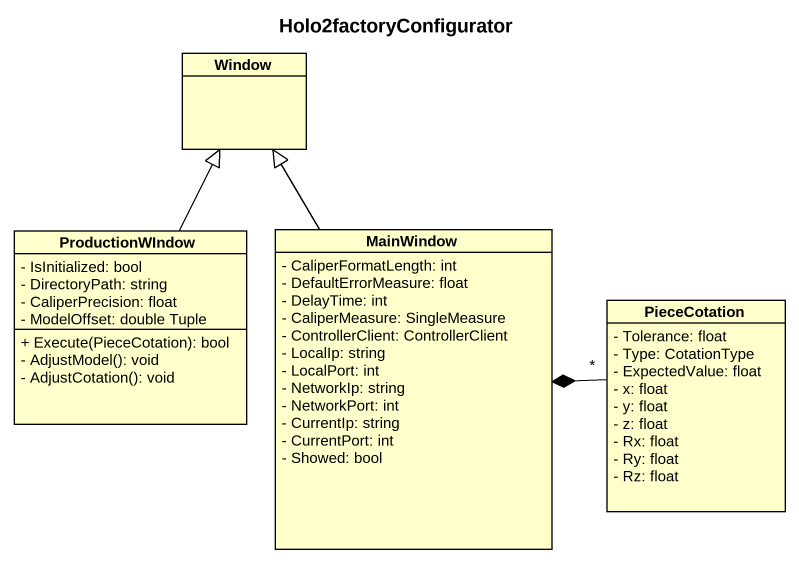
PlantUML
@startuml
title Holo2factoryConfigurator
hide circle
hide empty members
skinparam classAttributeIconSize 0
class Window
class ProductionWIndow {
  - IsInitialized: bool
  - DirectoryPath: string
  - CaliperPrecision: float
  - ModelOffset: double Tuple
  + Execute(PieceCotation): bool
  - AdjustModel(): void
  - AdjustCotation(): void
}
class MainWindow {
  - CaliperFormatLength: int
  - DefaultErrorMeasure: float
  - DelayTime: int
  - CaliperMeasure: SingleMeasure
  - ControllerClient: ControllerClient
  - LocalIp: string
  - LocalPort: int
  - NetworkIp: string
  - NetworkPort: int
  - CurrentIp: string
  - CurrentPort: int
  - Showed: bool
}
class PieceCotation {
  - Tolerance: float
  - Type: CotationType
  - ExpectedValue: float
  - x: float
  - y: float
  - z: float
  - Rx: float
  - Ry: float
  - Rz: float
}
ProductionWIndow -up-|> Window
MainWindow -up-|> Window
PieceCotation "*" -left-* MainWindow
@enduml
